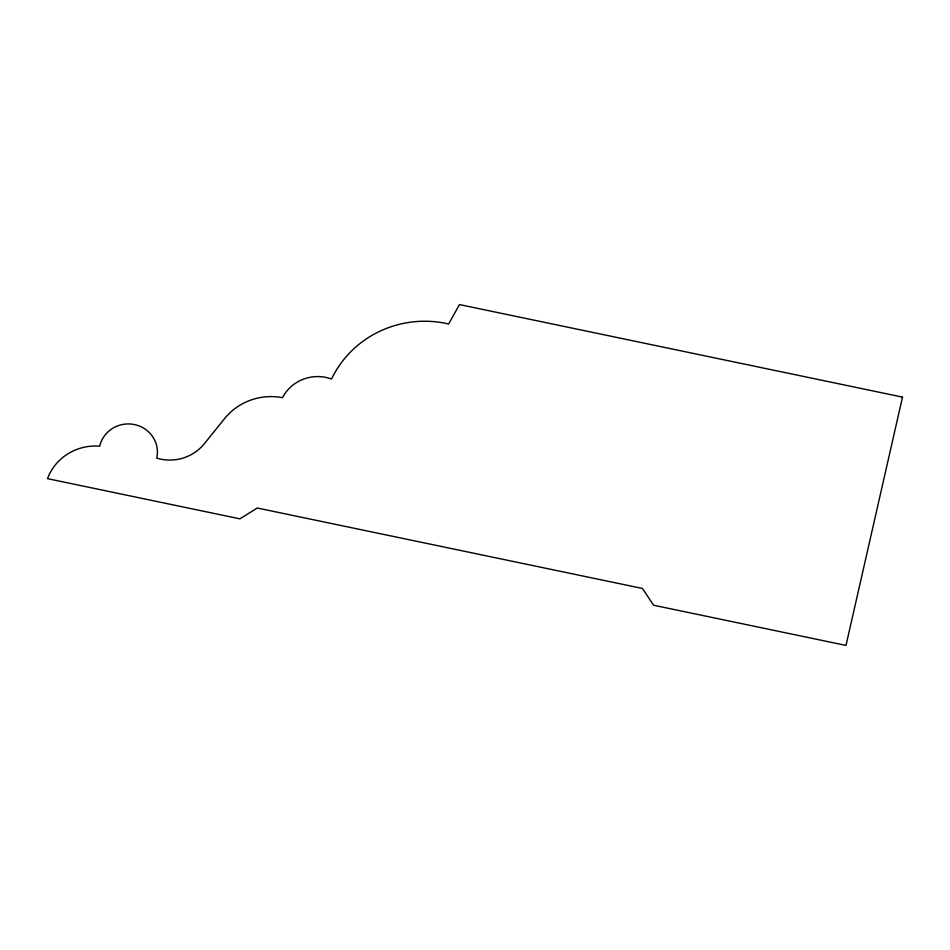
<?xml version="1.0" encoding="UTF-8"?>
<svg xmlns="http://www.w3.org/2000/svg" width="950" height="950" viewBox="0 0 950 950"><rect width="100%" height="100%" fill="white"/><g stroke="black" fill="none" stroke-linecap="round" stroke-linejoin="round"><path stroke-width="1.43" d="M902.5 397.112L845.999 645.418L653.588 605.233L642.473 588.466L257.308 508.024L239.911 518.842L47.5 478.646A50.599 48.901 -3.4 0 1 99.691 446.203A29.201 28.227 -3.4 0 1 134.484 424.567A29.201 28.227 -3.4 0 1 156.726 458.114A43.629 42.156 -3.4 0 0 204.357 443.721L224.699 418.499A58.544 56.572 -3.4 0 1 282.506 397.682A39.128 37.822 -3.4 0 1 331.562 379.026A102.054 98.622 -3.4 0 1 448.637 323.997L459.456 304.582L902.5 397.112"/></g></svg>
